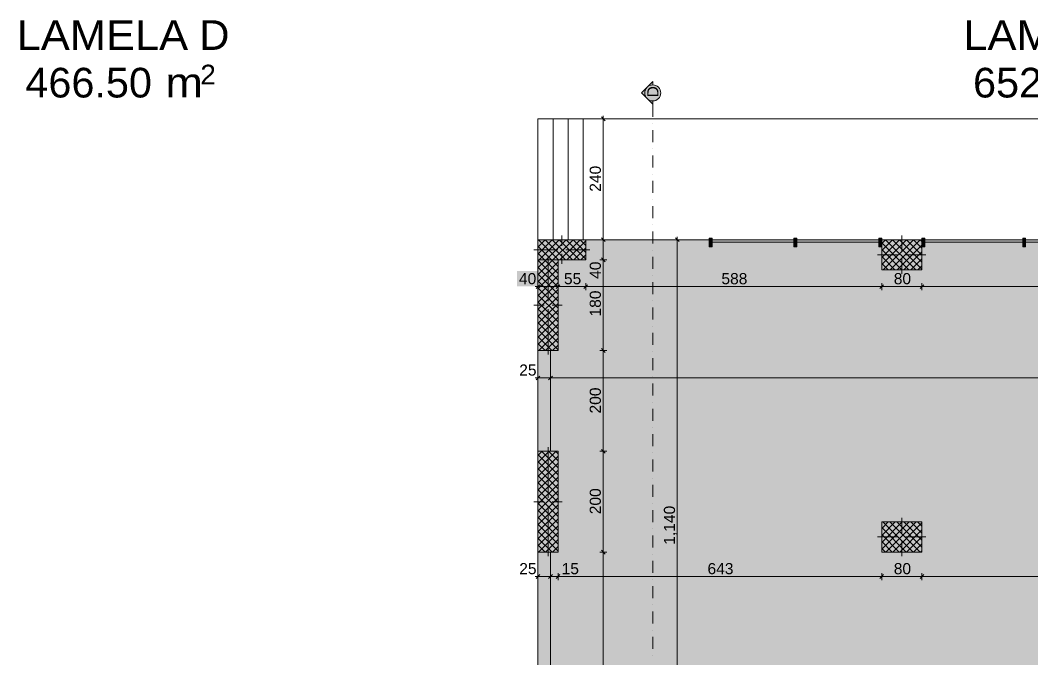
# Model space of a CAD drawing. Header units: centimetres. Extents: x -3681 to 2707, y -7074 to 1715.
# Drawn here: x -2134 to -125, y 147 to 1415 of the extents above; entities that cross this region are included whole.
import ezdxf

# ---------------------------------------------------------------- set-up
doc = ezdxf.new("R2010")
doc.units = ezdxf.units.CM
for name, color, linetype, true_color in [('PDF_A - Alumil', 7, 'Continuous', 0x7f7f7f), ('PDF_A - Fill Zone', 7, 'Continuous', 0xa80f02), ('PDF_A - Muret', 7, 'Continuous', 0x7f7f7f), ('PDF_A - Plato', 7, 'Continuous', 0x7f7f7f), ('PDF_A - Pllaka Perdhes', 7, 'Continuous', 0x7f7f7f), ('PDF_A - Prerjet', 7, 'Continuous', 0xa80f02), ('PDF_Annotation - Text', 7, 'Continuous', 0xa80f02)]:
    doc.layers.add(name, color=color, linetype=linetype, true_color=true_color)
for name, color, linetype in [('PDF_A - Dimensionimi', 7, 'Continuous'), ('PDF_A - Perdhesa Polyine', 5, 'Continuous'), ('PDF_A - Shtyllat', 7, 'Continuous')]:
    doc.layers.add(name, color=color, linetype=linetype)
doc.styles.add('PDF Arial', font='arial.ttf')

msp = doc.modelspace()

# ---------------------------------------------------------------- hatches: boundary and pattern name
at = {"layer": 'PDF_A - Fill Zone', "true_color": 0xb4e4dc, "transparency": 33554559}
msp.add_hatch(color=254, dxfattribs=at).paths.add_polyline_path([(-1105.8, 979.3), (984.6, 979.3), (984.6, 31.5), (-317.7, 31.5), (-317.7, -171), (-370.6, -171), (-370.6, -161), (-770.7, -161), (-770.7, -252.5), (-1080.7, -252.5), (-1105.8, -252.5)])
at = {"layer": 'PDF_A - Prerjet', "true_color": 0xffffff, "transparency": 33554559}
msp.add_hatch(color=7, dxfattribs=at).paths.add_polyline_path([(-877.7, 1254.6), (-877.7, 1248), (-900.2, 1270.5), (-877.7, 1293), (-877.7, 1286.4), (-876.6, 1286.4), (-875.5, 1286.2), (-874.4, 1286), (-873.3, 1285.8), (-872.3, 1285.4), (-871.2, 1285), (-870.2, 1284.5), (-869.3, 1284), (-868.4, 1283.4), (-867.5, 1282.7), (-866.7, 1281.9), (-865.9, 1281.1), (-865.2, 1280.3), (-864.5, 1279.4), (-863.9, 1278.4), (-863.4, 1277.4), (-863, 1276.4), (-862.6, 1275.4), (-862.3, 1274.3), (-862, 1273.2), (-861.9, 1272.1), (-861.8, 1271), (-861.8, 1269.9), (-861.9, 1268.8), (-862, 1267.7), (-862.3, 1266.6), (-862.6, 1265.6), (-863, 1264.5), (-863.4, 1263.5), (-863.9, 1262.5), (-864.5, 1261.6), (-865.2, 1260.7), (-865.9, 1259.8), (-866.7, 1259), (-867.5, 1258.3), (-868.4, 1257.6), (-869.3, 1257), (-870.2, 1256.4), (-871.2, 1255.9), (-872.3, 1255.5), (-873.3, 1255.2), (-874.4, 1254.9), (-875.5, 1254.7), (-876.6, 1254.6)])

# ---------------------------------------------------------------- linework, layer by layer
at = {"layer": 'PDF_A - Alumil', "lineweight": 0}
for points in [[(-759.9, 982.3), (-765.4, 982.3)], [(-765.4, 982.3), (-765.4, 965.3)], [(-765.4, 965.3), (-759.9, 965.3)], [(-759.9, 965.3), (-759.9, 982.3)], [(-591.8, 982.3), (-597.3, 982.3)], [(-597.3, 982.3), (-597.3, 965.3)], [(-597.3, 965.3), (-591.8, 965.3)], [(-591.8, 965.3), (-591.8, 982.3)], [(-423.1, 982.3), (-428.6, 982.3)], [(-428.6, 982.3), (-428.6, 965.3)], [(-428.6, 965.3), (-423.1, 965.3)], [(-423.1, 965.3), (-423.1, 982.3)], [(-337.6, 982.3), (-343.1, 982.3)], [(-343.1, 982.3), (-343.1, 965.3)], [(-343.1, 965.3), (-337.6, 965.3)], [(-337.6, 965.3), (-337.6, 982.3)], [(-137.6, 982.3), (-143.1, 982.3)], [(-143.1, 982.3), (-143.1, 965.3)], [(-143.1, 965.3), (-137.6, 965.3)], [(-137.6, 965.3), (-137.6, 982.3)]]:
    msp.add_lwpolyline(points, dxfattribs=at)
at = {"layer": 'PDF_A - Alumil', "color": 254, "lineweight": 0, "true_color": 0xcccccc}
for points in [[(-765.4, 968.2), (-759.9, 973.7)], [(-760.3, 965.3), (-759.9, 965.7)], [(-597.3, 969.1), (-591.8, 974.6)], [(-593.2, 965.3), (-591.8, 966.6)], [(-428.6, 970.7), (-423.1, 976.2)], [(-426.2, 965.3), (-423.1, 968.3)], [(-343.1, 976.7), (-337.6, 982.2)], [(-338.6, 965.3), (-337.6, 966.3)], [(-143.1, 969.8), (-137.6, 975.3)], [(-139.7, 965.3), (-137.6, 967.4)]]:
    msp.add_lwpolyline(points, dxfattribs=at)
at = {"layer": 'PDF_A - Alumil', "color": 254, "true_color": 0xcccccc, "transparency": 33554559}
for points in [[(-765.4, 965.3), (-765.4, 982.3), (-759.9, 965.3), (-759.9, 982.3)], [(-597.3, 965.3), (-597.3, 982.3), (-591.8, 965.3), (-591.8, 982.3)], [(-428.6, 965.3), (-428.6, 982.3), (-423.1, 965.3), (-423.1, 982.3)], [(-343.1, 965.3), (-343.1, 982.3), (-337.6, 965.3), (-337.6, 982.3)], [(-143.1, 965.3), (-143.1, 982.3), (-137.6, 965.3), (-137.6, 982.3)]]:
    msp.add_solid(points, dxfattribs=at)
at = {"layer": 'PDF_A - Dimensionimi', "lineweight": 0}
for points in [[(-969, 1219.3), (-983.1, 1219.3)], [(-972.3, 1215.5), (-979.8, 1223)], [(-976.1, 1219.3), (-976.1, 1224.9)], [(-976.1, 979.3), (-976.1, 1219.3)], [(-829, 979.3), (-829, 984.9)], [(-969, 979.3), (-983.1, 979.3)], [(-979.8, 983), (-972.3, 975.5)], [(-976.1, 939.2), (-976.1, 979.3)], [(-821.9, 979.3), (-836, 979.3)], [(-825.2, 975.5), (-832.7, 983)], [(-829, -161), (-829, 979.3)], [(-969, 939.2), (-983.1, 939.2)], [(-979.8, 943), (-972.3, 935.5)], [(-976.1, 759.2), (-976.1, 939.2)], [(-1111.4, 886.2), (-1105.8, 886.2)], [(-1102, 889.9), (-1109.5, 882.4)], [(-1105.8, 879.1), (-1105.8, 893.2)], [(-1105.8, 886.2), (-1065.7, 886.2)], [(-1062, 889.9), (-1069.5, 882.4)], [(-1065.7, 879.1), (-1065.7, 893.2)], [(-1065.7, 886.2), (-1010.7, 886.2)], [(-1007, 889.9), (-1014.5, 882.4)], [(-1010.7, 879.1), (-1010.7, 893.2)], [(-1010.7, 886.2), (-423.1, 886.2)], [(-419.4, 889.9), (-426.9, 882.4)], [(-423.1, 879.1), (-423.1, 893.2)], [(-423.1, 886.2), (-343.1, 886.2)], [(-339.4, 889.9), (-346.9, 882.4)], [(-343.1, 879.1), (-343.1, 893.2)], [(-343.1, 886.2), (264.5, 886.2)], [(-969, 759.2), (-983.1, 759.2)], [(-979.8, 763), (-972.3, 755.5)], [(-976.1, 559.2), (-976.1, 759.2)], [(-1111.4, 704.8), (-1105.8, 704.8)], [(-1102, 708.5), (-1109.5, 701)], [(-1105.8, 697.7), (-1105.8, 711.8)], [(-1105.8, 704.8), (-1080.7, 704.8)], [(-1077, 708.5), (-1084.5, 701)], [(-1080.7, 697.7), (-1080.7, 711.8)], [(-1080.7, 704.8), (984.6, 704.8)], [(-979.8, 562.9), (-972.3, 555.4)], [(-969, 559.2), (-983.1, 559.2)], [(-976.1, 359.2), (-976.1, 559.2)], [(-979.8, 362.9), (-972.3, 355.4)], [(-969, 359.2), (-983.1, 359.2)], [(-976.1, -161), (-976.1, 359.2)], [(-1111.4, 310.6), (-1105.8, 310.6)], [(-1102, 314.4), (-1109.5, 306.9)], [(-1105.8, 303.6), (-1105.8, 317.6)], [(-1105.8, 310.6), (-1080.7, 310.6)], [(-1077, 314.4), (-1084.5, 306.9)], [(-1080.7, 303.6), (-1080.7, 317.6)], [(-1080.7, 310.6), (-1065.7, 310.6)], [(-1062, 314.4), (-1069.5, 306.9)], [(-1065.7, 303.6), (-1065.7, 317.6)], [(-1065.7, 310.6), (-423.1, 310.6)], [(-419.4, 314.4), (-426.9, 306.9)], [(-423.1, 303.6), (-423.1, 317.6)], [(-423.1, 310.6), (-343.1, 310.6)], [(-339.4, 314.4), (-346.9, 306.9)], [(-343.1, 303.6), (-343.1, 317.6)], [(-343.1, 310.6), (264.5, 310.6)]]:
    msp.add_lwpolyline(points, dxfattribs=at)
at = {"layer": 'PDF_A - Dimensionimi', "color": 7, "true_color": 0xffffff, "transparency": 33554559}
for points in [[(-1147.6, 886.9), (-1147.6, 916.9), (-1105.8, 886.9), (-1105.8, 916.9)], [(-1059.2, 886.9), (-1059.2, 916.9), (-1017.3, 886.9), (-1017.3, 916.9)], [(-746.4, 886.9), (-746.4, 916.9), (-687.4, 886.9), (-687.4, 916.9)], [(-404, 886.9), (-404, 916.9), (-362.2, 886.9), (-362.2, 916.9)]]:
    msp.add_solid(points, dxfattribs=at)
at = {"layer": 'PDF_A - Fill Zone', "color": 136, "lineweight": 0, "true_color": 0x008080}
for points in [[(-1105.8, 979.3), (-1105.8, -252.5)], [(984.6, 979.3), (-1105.8, 979.3)]]:
    msp.add_lwpolyline(points, dxfattribs=at)
at = {"layer": 'PDF_A - Muret', "color": 7, "lineweight": 0}
for points in [[(-597.3, 979.3), (-759.9, 979.3)], [(-759.9, 974.3), (-597.3, 974.3)], [(-428.6, 979.3), (-591.8, 979.3)], [(-591.8, 974.3), (-428.6, 974.3)], [(-143.1, 979.3), (-337.6, 979.3)], [(-337.6, 974.3), (-143.1, 974.3)], [(56.9, 979.3), (-137.6, 979.3)], [(-137.6, 974.3), (56.9, 974.3)], [(-1105.8, 759.2), (-1105.8, 559.2)], [(-1080.7, 559.2), (-1080.7, 759.2)], [(-1105.8, 359.2), (-1105.8, -161)], [(-1080.7, -161), (-1080.7, 359.2)]]:
    msp.add_lwpolyline(points, dxfattribs=at)
at = {"layer": 'PDF_A - Muret', "color": 254, "true_color": 0xcbd9e6, "transparency": 33554559}
for points in [[(-759.9, 979.3), (-597.3, 979.3), (-759.9, 974.3), (-597.3, 974.3)], [(-591.8, 979.3), (-428.6, 979.3), (-591.8, 974.3), (-428.6, 974.3)], [(-143.1, 979.3), (-143.1, 974.3), (-337.6, 979.3), (-337.6, 974.3)], [(-137.6, 974.3), (-137.6, 979.3), (56.9, 974.3), (56.9, 979.3)]]:
    msp.add_solid(points, dxfattribs=at)
at = {"layer": 'PDF_A - Muret', "color": 254, "true_color": 0xcccccc, "transparency": 33554559}
for points in [[(-1105.8, 559.2), (-1105.8, 759.2), (-1080.7, 559.2), (-1080.7, 759.2)], [(-1080.7, 359.2), (-1080.7, -161), (-1105.8, 359.2), (-1105.8, -161)]]:
    msp.add_solid(points, dxfattribs=at)
at = {"layer": 'PDF_A - Perdhesa Polyine', "lineweight": 0}
for points in [[(-1105.8, 1219.3), (-1105.8, 1202.5)], [(-1075.7, 1219.3), (-1075.7, 1202.5)], [(-1045.7, 1219.3), (-1045.7, 1202.5)], [(-1015.7, 1219.3), (-1015.7, 1202.5)], [(-1105.8, 1186.6), (-1105.8, 1170.7)], [(-1075.7, 1186.6), (-1075.7, 1170.7)], [(-1045.7, 1186.6), (-1045.7, 1170.7)], [(-1015.7, 1186.6), (-1015.7, 1170.7)], [(-1105.8, 1154.8), (-1105.8, 1139)], [(-1075.7, 1154.8), (-1075.7, 1139)], [(-1045.7, 1154.8), (-1045.7, 1139)], [(-1015.7, 1154.8), (-1015.7, 1139)], [(-1105.8, 1123.1), (-1105.8, 1107.2)], [(-1075.7, 1123.1), (-1075.7, 1107.2)], [(-1045.7, 1123.1), (-1045.7, 1107.2)], [(-1015.7, 1123.1), (-1015.7, 1107.2)], [(-1105.8, 1091.3), (-1105.8, 1075.5)], [(-1075.7, 1091.3), (-1075.7, 1075.5)], [(-1045.7, 1091.3), (-1045.7, 1075.5)], [(-1015.7, 1091.3), (-1015.7, 1075.5)], [(-1105.8, 1059.6), (-1105.8, 1043.7)], [(-1075.7, 1059.6), (-1075.7, 1043.7)], [(-1045.7, 1059.6), (-1045.7, 1043.7)], [(-1015.7, 1059.6), (-1015.7, 1043.7)], [(-1105.8, 1027.8), (-1105.8, 1011.9)], [(-1075.7, 1027.8), (-1075.7, 1011.9)], [(-1045.7, 1027.8), (-1045.7, 1011.9)], [(-1015.7, 1027.8), (-1015.7, 1011.9)], [(-1105.8, 996.1), (-1105.8, 979.3)], [(-1075.7, 996.1), (-1075.7, 979.3)], [(-1045.7, 996.1), (-1045.7, 979.3)], [(-1015.7, 996.1), (-1015.7, 979.3)], [(984.6, 979.3), (-1105.8, 979.3)], [(-1105.8, 979.3), (-1105.8, -921.1)]]:
    msp.add_lwpolyline(points, dxfattribs=at)
at = {"layer": 'PDF_A - Plato', "lineweight": 0}
for points in [[(984.6, 1219.3), (-1105.8, 1219.3)], [(-1105.8, 1219.3), (-1105.8, 979.3)], [(-1105.8, 1219.3), (-1105.8, 979.3)], [(-1075.7, 1219.3), (-1105.8, 1219.3)], [(-1075.7, 979.3), (-1075.7, 1219.3)], [(-1075.7, 1219.3), (-1075.7, 979.3)], [(-1045.7, 1219.3), (-1075.7, 1219.3)], [(-1045.7, 979.3), (-1045.7, 1219.3)], [(-1045.7, 1219.3), (-1045.7, 979.3)], [(-1015.7, 1219.3), (-1045.7, 1219.3)], [(-1015.7, 979.3), (-1015.7, 1219.3)], [(-1105.8, 979.3), (984.6, 979.3)], [(-1105.8, 979.3), (-1075.7, 979.3)], [(-1075.7, 979.3), (-1045.7, 979.3)], [(-1045.7, 979.3), (-1015.7, 979.3)]]:
    msp.add_lwpolyline(points, dxfattribs=at)
at = {"layer": 'PDF_A - Pllaka Perdhes', "lineweight": 0}
for points in [[(-1105.8, 979.3), (-1105.8, -921.1)], [(984.6, 979.3), (-1105.8, 979.3)]]:
    msp.add_lwpolyline(points, dxfattribs=at)
at = {"layer": 'PDF_A - Prerjet', "lineweight": 0}
for points in [[(-900.2, 1270.5), (-877.7, 1293)], [(-877.7, 1293), (-877.7, 1286.4)], [(-877.7, 1248), (-900.2, 1270.5)], [(-877.7, 1254.6), (-877.7, 1248)], [(-877.7, 1248), (-877.7, 1223.2)], [(-877.7, 1210), (-877.7, 1210)], [(-877.7, 1196.7), (-877.7, 1172.9)], [(-877.7, 1159.7), (-877.7, 1159.7)], [(-877.7, 1146.4), (-877.7, 1122.6)], [(-877.7, 1109.4), (-877.7, 1109.4)], [(-877.7, 1096.2), (-877.7, 1072.3)], [(-877.7, 1059.1), (-877.7, 1059.1)], [(-877.7, 1045.9), (-877.7, 1022.1)], [(-877.7, 1008.8), (-877.7, 1008.8)], [(-877.7, 995.6), (-877.7, 971.8)], [(-877.7, 958.6), (-877.7, 958.6)], [(-877.7, 945.3), (-877.7, 921.5)], [(-877.7, 908.3), (-877.7, 908.3)], [(-877.7, 895), (-877.7, 871.2)], [(-877.7, 858), (-877.7, 858)], [(-877.7, 844.8), (-877.7, 820.9)], [(-877.7, 807.7), (-877.7, 807.7)], [(-877.7, 794.5), (-877.7, 770.7)], [(-877.7, 757.4), (-877.7, 757.4)], [(-877.7, 744.2), (-877.7, 720.4)], [(-877.7, 707.2), (-877.7, 707.2)], [(-877.7, 693.9), (-877.7, 670.1)], [(-877.7, 656.9), (-877.7, 656.9)], [(-877.7, 643.6), (-877.7, 619.8)], [(-877.7, 606.6), (-877.7, 606.6)], [(-877.7, 593.4), (-877.7, 569.5)], [(-877.7, 556.3), (-877.7, 556.3)], [(-877.7, 543.1), (-877.7, 519.3)], [(-877.7, 506), (-877.7, 506)], [(-877.7, 492.8), (-877.7, 469)], [(-877.7, 455.8), (-877.7, 455.8)], [(-877.7, 442.5), (-877.7, 418.7)], [(-877.7, 405.5), (-877.7, 405.5)], [(-877.7, 392.3), (-877.7, 368.4)], [(-877.7, 355.2), (-877.7, 355.2)], [(-877.7, 342), (-877.7, 318.2)], [(-877.7, 304.9), (-877.7, 304.9)], [(-877.7, 291.7), (-877.7, 267.9)], [(-877.7, 254.6), (-877.7, 254.6)], [(-877.7, 241.4), (-877.7, 217.6)], [(-877.7, 204.4), (-877.7, 204.4)], [(-877.7, 191.1), (-877.7, 167.3)], [(-877.7, 154.1), (-877.7, 154.1)]]:
    msp.add_lwpolyline(points, dxfattribs=at)
msp.add_circle((-877.7, 1270.5), 15.9, dxfattribs=at)
at = {"layer": 'PDF_A - Shtyllat', "lineweight": 0}
for points in [[(-1058.2, 967.2), (-1058.2, 987.3)], [(-383.1, 957.2), (-383.1, 987.3)], [(-1105.8, 950.8), (-1077.3, 979.3)], [(-1105.8, 964.6), (-1091.1, 979.3)], [(-1105.8, 978.4), (-1104.9, 979.3)], [(-1105.8, 939.2), (-1105.8, 979.3)], [(-1105.8, 979.3), (-1010.7, 979.3)], [(-1078.7, 939.2), (-1105.8, 966.3)], [(-1064.9, 939.2), (-1104.9, 979.3)], [(-1103.5, 939.2), (-1063.5, 979.3)], [(-1051.1, 939.2), (-1091.1, 979.3)], [(-1089.7, 939.2), (-1049.7, 979.3)], [(-1037.3, 939.2), (-1077.3, 979.3)], [(-1075.9, 939.2), (-1035.9, 979.3)], [(-1023.5, 939.2), (-1063.5, 979.3)], [(-1062.1, 939.2), (-1022.1, 979.3)], [(-1010.7, 940.3), (-1049.7, 979.3)], [(-1048.3, 939.2), (-1010.7, 976.9)], [(-1010.7, 954.1), (-1035.9, 979.3)], [(-1010.7, 967.9), (-1022.1, 979.3)], [(-1010.7, 979.3), (-1010.7, 939.2)], [(-423.1, 930.1), (-374, 979.3)], [(-423.1, 943.9), (-387.8, 979.3)], [(-423.1, 957.7), (-401.5, 979.3)], [(-423.1, 971.4), (-415.3, 979.3)], [(-423.1, 979.3), (-423.1, 919.2)], [(-343.1, 979.3), (-423.1, 979.3)], [(-369.1, 919.2), (-423.1, 973.3)], [(-420.2, 919.2), (-360.2, 979.3)], [(-355.3, 919.2), (-415.3, 979.3)], [(-406.4, 919.2), (-346.4, 979.3)], [(-343.1, 920.8), (-401.5, 979.3)], [(-392.6, 919.2), (-343.1, 968.7)], [(-343.1, 934.6), (-387.8, 979.3)], [(-343.1, 948.4), (-374, 979.3)], [(-343.1, 962.2), (-360.2, 979.3)], [(-343.1, 976), (-346.4, 979.3)], [(-343.1, 919.2), (-343.1, 979.3)], [(-1066.2, 959.3), (-1113.7, 959.3)], [(-1092.5, 939.2), (-1105.8, 952.5)], [(-1085.7, 857.2), (-1085.7, 947.3)], [(-1058.2, 959.3), (-1058.2, 959.3)], [(-1058.2, 951.2), (-1058.2, 931.2)], [(-1050.2, 959.3), (-1002.7, 959.3)], [(-1034.6, 939.2), (-1010.7, 963.1)], [(-1020.8, 939.2), (-1010.7, 949.3)], [(-391.1, 949.2), (-431.1, 949.2)], [(-382.9, 919.2), (-423.1, 959.5)], [(-396.7, 919.2), (-423.1, 945.7)], [(-383.1, 949.2), (-383.1, 949.2)], [(-378.8, 919.2), (-343.1, 954.9)], [(-375.1, 949.2), (-335.1, 949.2)], [(-1105.8, 909.4), (-1075.9, 939.2)], [(-1105.8, 923.2), (-1089.7, 939.2)], [(-1105.8, 937), (-1103.5, 939.2)], [(-1105.8, 759.2), (-1105.8, 939.2)], [(-1105.8, 939.2), (-1065.7, 939.2)], [(-1010.7, 939.2), (-1105.8, 939.2)], [(-1065.7, 898.7), (-1105.8, 938.8)], [(-1105.8, 895.6), (-1065.7, 935.6)], [(-1065.7, 885), (-1105.8, 925)], [(-1065.7, 912.5), (-1092.5, 939.2)], [(-1065.7, 926.3), (-1078.7, 939.2)], [(-1065.7, 939.2), (-1065.7, 759.2)], [(-410.5, 919.2), (-423.1, 931.9)], [(-383.1, 941.2), (-383.1, 911.2)], [(-365, 919.2), (-343.1, 941.1)], [(-351.2, 919.2), (-343.1, 927.3)], [(-1105.8, 881.8), (-1065.7, 921.9)], [(-1065.7, 871.2), (-1105.8, 911.2)], [(-1105.8, 868.1), (-1065.7, 908.1)], [(-423.1, 919.2), (-343.1, 919.2)], [(-1065.7, 857.4), (-1105.8, 897.4)], [(-1105.8, 854.3), (-1065.7, 894.3)], [(-1065.7, 843.6), (-1105.8, 883.6)], [(-1105.8, 840.5), (-1065.7, 880.5)], [(-1065.7, 829.8), (-1105.8, 869.8)], [(-1105.8, 826.7), (-1065.7, 866.7)], [(-1093.7, 849.2), (-1113.7, 849.2)], [(-1065.7, 816), (-1105.8, 856)], [(-1105.8, 812.9), (-1065.7, 852.9)], [(-1085.7, 849.2), (-1085.7, 849.2)], [(-1077.7, 849.2), (-1057.7, 849.2)], [(-1065.7, 802.2), (-1105.8, 842.2)], [(-1105.8, 799.1), (-1065.7, 839.1)], [(-1065.7, 788.4), (-1105.8, 828.4)], [(-1105.8, 785.3), (-1065.7, 825.3)], [(-1085.7, 841.2), (-1085.7, 751.2)], [(-1065.7, 774.6), (-1105.8, 814.6)], [(-1105.8, 771.5), (-1065.7, 811.5)], [(-1065.7, 760.8), (-1105.8, 800.8)], [(-1077.9, 759.2), (-1105.8, 787.1)], [(-1104.3, 759.2), (-1065.7, 797.7)], [(-1090.5, 759.2), (-1065.7, 783.9)], [(-1091.7, 759.2), (-1105.8, 773.3)], [(-1076.7, 759.2), (-1065.7, 770.2)], [(-1105.5, 759.2), (-1105.8, 759.5)], [(-1065.7, 759.2), (-1105.8, 759.2)], [(-1085.7, 467.2), (-1085.7, 567.2)], [(-1105.8, 523.3), (-1069.8, 559.2)], [(-1105.8, 537.1), (-1083.6, 559.2)], [(-1105.8, 550.9), (-1097.4, 559.2)], [(-1105.8, 359.2), (-1105.8, 559.2)], [(-1105.8, 559.2), (-1065.7, 559.2)], [(-1065.7, 512.6), (-1105.8, 552.6)], [(-1105.8, 509.5), (-1065.7, 549.5)], [(-1065.7, 526.4), (-1098.5, 559.2)], [(-1065.7, 540.2), (-1084.7, 559.2)], [(-1065.7, 554), (-1071, 559.2)], [(-1065.7, 559.2), (-1065.7, 359.2)], [(-1065.7, 498.8), (-1105.8, 538.8)], [(-1105.8, 495.7), (-1065.7, 535.7)], [(-1065.7, 485), (-1105.8, 525)], [(-1105.8, 481.9), (-1065.7, 521.9)], [(-1065.7, 471.2), (-1105.8, 511.2)], [(-1105.8, 468.1), (-1065.7, 508.1)], [(-1065.7, 457.4), (-1105.8, 497.4)], [(-1105.8, 454.3), (-1065.7, 494.3)], [(-1065.7, 443.6), (-1105.8, 483.7)], [(-1105.8, 440.5), (-1065.7, 480.5)], [(-1065.7, 429.9), (-1105.8, 469.9)], [(-1105.8, 426.7), (-1065.7, 466.8)], [(-1093.7, 459.2), (-1113.7, 459.2)], [(-1065.7, 416.1), (-1105.8, 456.1)], [(-1105.8, 413), (-1065.7, 453)], [(-1065.7, 402.3), (-1105.8, 442.3)], [(-1085.7, 459.2), (-1085.7, 459.2)], [(-1085.7, 451.2), (-1085.7, 351.2)], [(-1077.7, 459.2), (-1057.7, 459.2)], [(-1105.8, 399.2), (-1065.7, 439.2)], [(-1065.7, 388.5), (-1105.8, 428.5)], [(-1105.8, 385.4), (-1065.7, 425.4)], [(-383.1, 397.2), (-383.1, 427.2)], [(-1065.7, 374.7), (-1105.8, 414.7)], [(-1105.8, 371.6), (-1065.7, 411.6)], [(-423.1, 364.7), (-368.6, 419.2)], [(-423.1, 378.4), (-382.4, 419.2)], [(-423.1, 392.2), (-396.2, 419.2)], [(-423.1, 406), (-410, 419.2)], [(-423.1, 419.2), (-423.1, 359.2)], [(-343.1, 419.2), (-423.1, 419.2)], [(-374.4, 359.2), (-423.1, 407.8)], [(-360.7, 359.2), (-420.7, 419.2)], [(-414.9, 359.2), (-354.8, 419.2)], [(-346.9, 359.2), (-406.9, 419.2)], [(-401.1, 359.2), (-343.1, 417.1)], [(-343.1, 369.2), (-393.1, 419.2)], [(-387.3, 359.2), (-343.1, 403.3)], [(-343.1, 383), (-379.3, 419.2)], [(-343.1, 396.8), (-365.5, 419.2)], [(-343.1, 410.6), (-351.7, 419.2)], [(-343.1, 359.2), (-343.1, 419.2)], [(-1065.7, 360.9), (-1105.8, 400.9)], [(-1077.8, 359.2), (-1105.8, 387.1)], [(-1104.4, 359.2), (-1065.7, 397.8)], [(-1090.6, 359.2), (-1065.7, 384)], [(-391.1, 389.2), (-431.1, 389.2)], [(-388.2, 359.2), (-423.1, 394)], [(-383.1, 389.2), (-383.1, 389.2)], [(-375.1, 389.2), (-335.1, 389.2)], [(-373.5, 359.2), (-343.1, 389.5)], [(-1091.6, 359.2), (-1105.8, 373.3)], [(-1076.8, 359.2), (-1065.7, 370.2)], [(-402, 359.2), (-423.1, 380.3)], [(-415.8, 359.2), (-423.1, 366.5)], [(-383.1, 381.2), (-383.1, 351.2)], [(-359.7, 359.2), (-343.1, 375.7)], [(-345.9, 359.2), (-343.1, 361.9)], [(-1105.4, 359.2), (-1105.8, 359.5)], [(-1065.7, 359.2), (-1105.8, 359.2)], [(-423.1, 359.2), (-343.1, 359.2)]]:
    msp.add_lwpolyline(points, dxfattribs=at)
at = {"layer": 'PDF_A - Shtyllat', "color": 8, "true_color": 0x7f7f7f, "transparency": 33554559}
for points in [[(-1010.7, 979.3), (-1010.7, 939.2), (-1105.8, 979.3), (-1105.8, 939.2)], [(-423.1, 979.3), (-343.1, 979.3), (-423.1, 919.2), (-343.1, 919.2)], [(-1065.7, 759.2), (-1105.8, 759.2), (-1065.7, 939.2), (-1105.8, 939.2)], [(-1065.7, 359.2), (-1105.8, 359.2), (-1065.7, 559.2), (-1105.8, 559.2)], [(-423.1, 419.2), (-343.1, 419.2), (-423.1, 359.2), (-343.1, 359.2)]]:
    msp.add_solid(points, dxfattribs=at)

# ---------------------------------------------------------------- texts
at = {"layer": 'PDF_A - Dimensionimi', "char_height": 22.092, "attachment_point": 7, "rotation": 90, "style": 'PDF Arial'}
for s, insert in [('\\W1.001377;240', (-980.5, 1074.4)), ('\\W1.002036;40', (-980.5, 901.5)), ('\\W1.001845;180', (-980.5, 826.8)), ('\\W1.001377;200', (-980.5, 634.3)), ('\\W1.001377;200', (-980.5, 434.3)), ('\\W1.001545;1,140', (-829.4, 373.8))]:
    msp.add_mtext(s, dxfattribs=dict(at, insert=insert))
at = {"layer": 'PDF_A - Dimensionimi', "char_height": 22.092, "attachment_point": 7, "style": 'PDF Arial'}
for s, insert in [('\\W1.002036;40', (-1143.5, 890.6)), ('\\W1.001846;55', (-1054.1, 890.6)), ('\\W1.001268;588', (-741.4, 890.6)), ('\\W1.001936;80', (-399.1, 890.6)), ('\\W1.001627;25', (-1142.9, 709.2)), ('\\W1.001627;25', (-1142.9, 315)), ('\\W1.002383;15', (-1058.7, 315)), ('\\W1.000691;643', (-769, 315)), ('\\W1.001936;80', (-399.1, 315))]:
    msp.add_mtext(s, dxfattribs=dict(at, insert=insert))
at = {"layer": 'PDF_A - Prerjet', "insert": (-866.5, 1261.7), "char_height": 22.092, "attachment_point": 7, "rotation": 90, "style": 'PDF Arial'}
msp.add_mtext('\\W0.999656;D', dxfattribs=at)
at = {"layer": 'PDF_Annotation - Text', "attachment_point": 7, "style": 'PDF Arial'}
for s, insert, char_height in [('\\W1.048635;LAMELA', (-2141, 1356), 58.911), ('\\W1.014934;D', (-1778.6, 1356), 58.911), ('\\W1.047494;LAMELA', (-260.9, 1356), 58.911), ('\\W1.016485;2', (-1776.1, 1287.7), 38.882), ('\\W0.998764;466.50', (-2123.7, 1260.7), 58.911), ('\\W1.085362;m', (-1845.5, 1261.7), 58.911), ('\\W0.998893;652.60', (-241.7, 1260.7), 58.911)]:
    msp.add_mtext(s, dxfattribs=dict(at, insert=insert, char_height=char_height))

doc.saveas('drawing.dxf')
